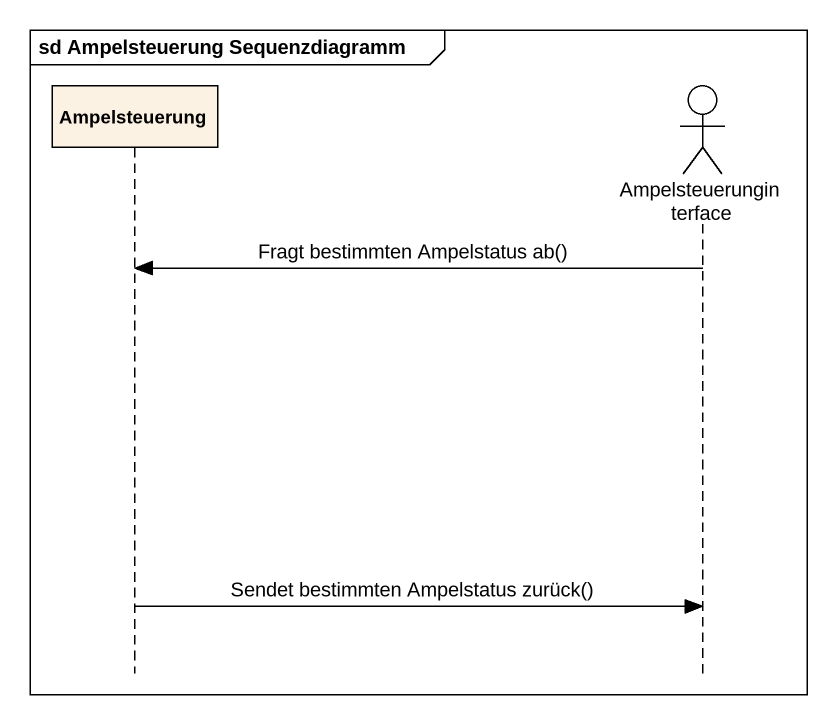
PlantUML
@startuml
mainframe sd Ampelsteuerung Sequenzdiagramm
hide footbox
participant Ampelsteuerung
actor Ampelsteuerunginterface

Ampelsteuerunginterface -> Ampelsteuerung : Fragt bestimmten Ampelstatus ab()
Ampelsteuerung -> Ampelsteuerunginterface : Sendet bestimmten Ampelstatus zurück()
@enduml
